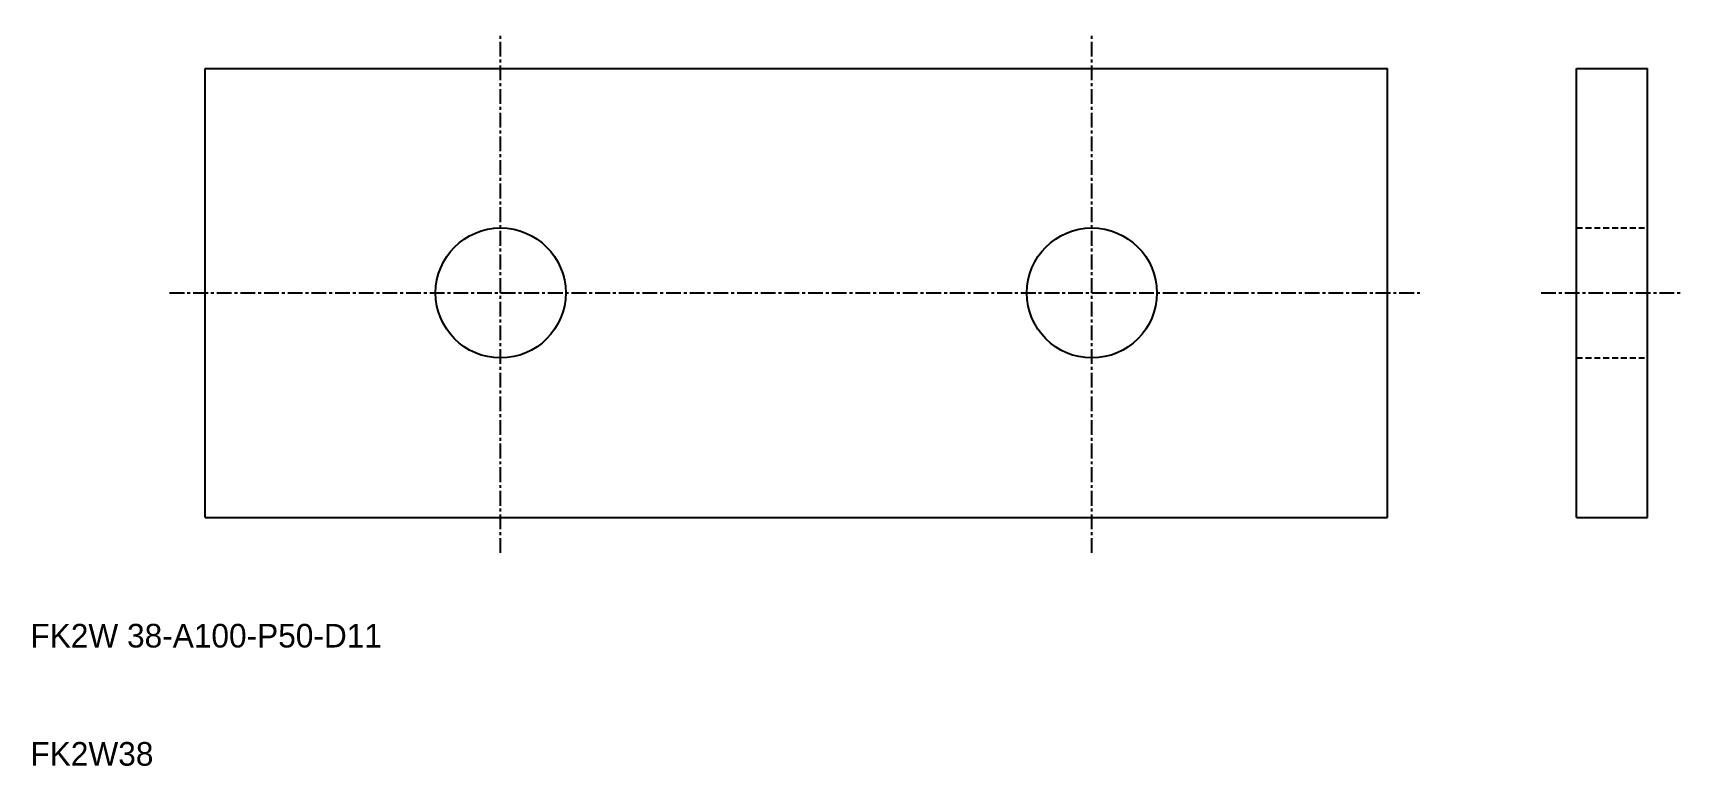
# Model space of a CAD drawing. Extents: x 10 to 150, y 10 to 72.
import ezdxf

# ---------------------------------------------------------------- set-up
doc = ezdxf.new("R2010")
doc.units = 0
doc.linetypes.add('CENTER', pattern=[2, 1.25, -0.25, 0.25, -0.25])
doc.linetypes.add('DASHED', pattern=[0.75, 0.5, -0.25])
doc.layers.get('0').update_dxf_attribs({"linetype": 'CONTINUOUS'})
doc.layers.add('CENTER', color=1, linetype='CENTER')

msp = doc.modelspace()

# ---------------------------------------------------------------- linework, layer by layer
at = {"color": 7, "linetype": 'CONTINUOUS'}
for p, q in [((24.77, 69), (124.77, 69)), ((24.77, 31), (24.77, 69)), ((124.77, 31), (124.77, 69)), ((140.77, 31), (140.77, 69)), ((140.77, 69), (146.77, 69)), ((146.77, 31), (146.77, 69)), ((24.77, 31), (124.77, 31)), ((140.77, 31), (146.77, 31))]:
    msp.add_line(p, q, dxfattribs=at)
at = {"color": 3, "linetype": 'DASHED'}
for p, q in [((140.77, 55.5), (146.77, 55.5)), ((140.77, 44.5), (146.77, 44.5))]:
    msp.add_line(p, q, dxfattribs=at)
at = {"color": 7, "linetype": 'CONTINUOUS'}
for centre in [(49.77, 50), (99.77, 50)]:
    msp.add_circle(centre, 5.5, dxfattribs=at)
at = {"layer": 'CENTER', "color": 1, "linetype": 'CENTER'}
for p, q in [((49.77, 28), (49.77, 72)), ((99.77, 28), (99.77, 72)), ((21.77, 50), (127.77, 50)), ((137.77, 50), (149.77, 50))]:
    msp.add_line(p, q, dxfattribs=at)

# ---------------------------------------------------------------- texts
at = {"color": 7, "linetype": 'CONTINUOUS'}
for s, p in [('FK2W 38-A100-P50-D11', (10, 20)), ('FK2W38', (10, 10))]:
    msp.add_text(s, height=2, dxfattribs=at).set_placement(p)

doc.saveas('drawing.dxf')
